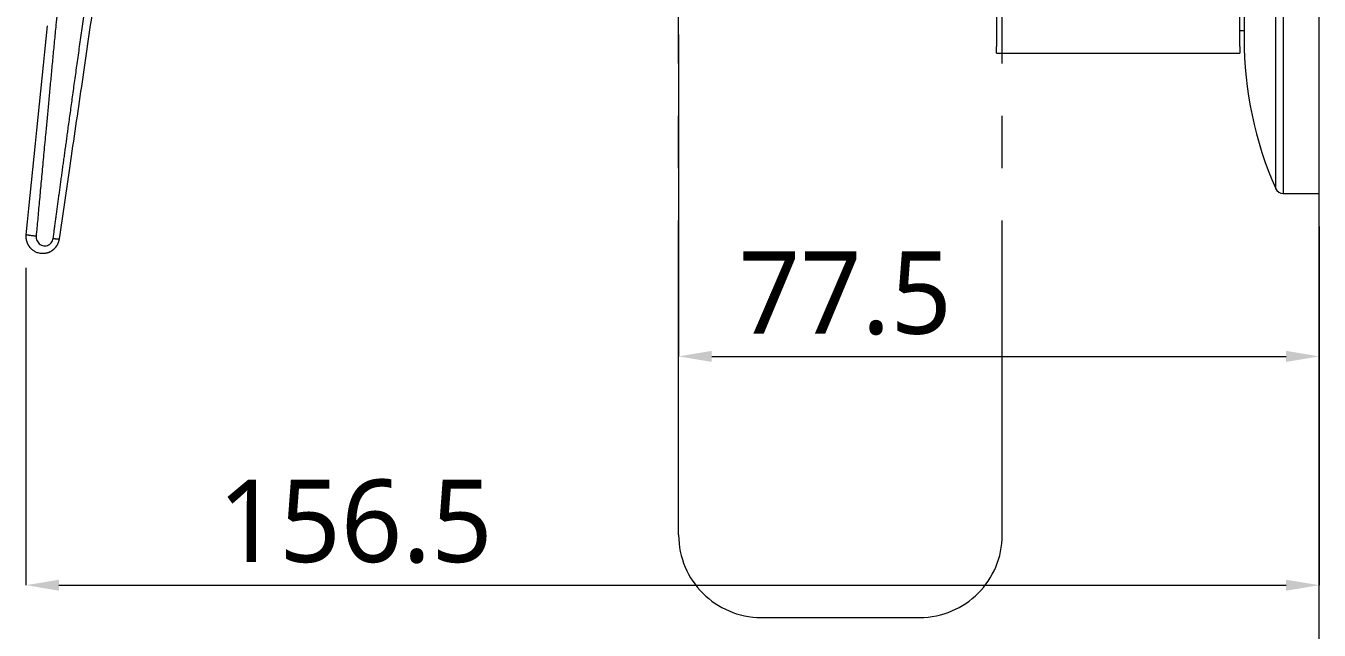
# Model space of a CAD drawing. Extents: x 3349 to 5808, y -3 to 827.
# Drawn here: x 3995.3 to 4152, y 114.5 to 187.7 of the extents above; entities that cross this region are included whole.
import ezdxf

# ---------------------------------------------------------------- set-up
doc = ezdxf.new("R2010")
doc.units = 0
doc.header["$LTSCALE"] = 4
doc.header["$MEASUREMENT"] = 0
doc.header["$PDMODE"] = 3
doc.header["$PDSIZE"] = -10
doc.linetypes.add('CENTER2', pattern=[28.575, 19.05, -3.175, 3.175, -3.175])
doc.layers.get('0').update_dxf_attribs({"linetype": 'CONTINUOUS'})
doc.layers.get('DEFPOINTS').update_dxf_attribs({"linetype": 'CONTINUOUS'})
doc.layers.add('1', color=7, linetype='CONTINUOUS')
doc.layers.add('Cneter', color=1, linetype='CENTER2', lineweight=13)
doc.layers.add('치수선', color=7, linetype='CONTINUOUS', lineweight=20)
doc.styles.add('Daelim Dimension', font='NanumGothic.ttf')
doc.dimstyles.new('DEFAULT', dxfattribs={"dimscale": 2, "dimtxt": 2, "dimasz": 2, "dimexe": 0, "dimexo": 2, "dimgap": 1, "dimtad": 1, "dimdec": 1, "dimzin": 9, "dimdsep": 46, "dimtxsty": 'Daelim Dimension', "dimcen": 0.5, "dimclrd": 252, "dimclre": 252, "dimclrt": 3, "dimadec": 1, "dimazin": 0, "dimtfac": 1, "dimtdec": 1, "dimtix": 1, "dimtmove": 0, "dimatfit": 3, "dimfxl": 1, "dimtolj": 1, "dimtzin": 1, "dimlwd": 9, "dimlwe": 9, "dimarcsym": 0})

# ---------------------------------------------------------------- blocks, each defined once
blk = doc.blocks.new('*D5')
at = {"color": 5, "lineweight": 9, "ltscale": 0.5, "transparency": 16777216}
for p, q in [((3995.29, 158.43), (3995.29, 119.96)), ((4151.97, 158.43), (4151.97, 119.96)), ((3999.29, 119.96), (4147.97, 119.96))]:
    blk.add_line(p, q, dxfattribs=at)
at = {"color": 5, "ltscale": 0.5, "transparency": 16777216}
for points in [[(3999.29, 120.62), (3999.29, 119.29), (3995.29, 119.96)], [(4147.97, 120.62), (4147.97, 119.29), (4151.97, 119.96)]]:
    blk.add_solid(points, dxfattribs=at)
at = {"layer": 'DEFPOINTS', "color": 0, "ltscale": 0.5, "transparency": 16777216}
for p in [(3995.29, 162.43), (4151.97, 162.43), (4151.97, 119.96)]:
    blk.add_point(p, dxfattribs=at)
at = {"color": 7, "ltscale": 0.5, "transparency": 16777216, "insert": (4035.19, 127.66), "char_height": 10, "attachment_point": 5, "style": 'Daelim Dimension'}
blk.add_mtext('\\A1;156.5', dxfattribs=at)
blk = doc.blocks.new('*D6')
at = {"color": 5, "lineweight": 9, "ltscale": 0.5, "transparency": 16777216}
for p, q in [((4074.37, 186.69), (4074.37, 147.69)), ((4151.97, 163.44), (4151.97, 147.69)), ((4078.37, 147.69), (4147.97, 147.69))]:
    blk.add_line(p, q, dxfattribs=at)
at = {"color": 5, "ltscale": 0.5, "transparency": 16777216}
for points in [[(4078.37, 148.36), (4078.37, 147.02), (4074.37, 147.69)], [(4147.97, 148.36), (4147.97, 147.02), (4151.97, 147.69)]]:
    blk.add_solid(points, dxfattribs=at)
at = {"layer": 'DEFPOINTS', "color": 0, "ltscale": 0.5, "transparency": 16777216}
for p in [(4074.37, 190.69), (4151.97, 167.44), (4151.97, 147.69)]:
    blk.add_point(p, dxfattribs=at)
at = {"color": 7, "ltscale": 0.5, "transparency": 16777216, "insert": (4094.56, 155.33), "char_height": 10, "attachment_point": 5, "style": 'Daelim Dimension'}
blk.add_mtext('\\A1;77.5', dxfattribs=at)
blk = doc.blocks.new('*D7')
at = {"color": 5, "lineweight": 9, "ltscale": 0.5, "transparency": 16777216}
for p, q in [((4155.97, 227.44), (4203.31, 227.44)), ((4203.31, 171.44), (4203.31, 223.44)), ((4155.97, 167.44), (4203.31, 167.44))]:
    blk.add_line(p, q, dxfattribs=at)
at = {"color": 5, "ltscale": 0.5, "transparency": 16777216}
for points in [[(4202.64, 223.44), (4203.98, 223.44), (4203.31, 227.44)], [(4202.64, 171.44), (4203.98, 171.44), (4203.31, 167.44)]]:
    blk.add_solid(points, dxfattribs=at)
at = {"layer": 'DEFPOINTS', "color": 0, "ltscale": 0.5, "transparency": 16777216}
for p in [(4151.97, 227.44), (4203.31, 227.44), (4151.97, 167.44)]:
    blk.add_point(p, dxfattribs=at)
at = {"color": 7, "ltscale": 0.5, "transparency": 16777216, "insert": (4195.87, 197.44), "char_height": 10, "attachment_point": 5, "rotation": 90, "style": 'Daelim Dimension'}
blk.add_mtext('\\A1;{\\fISOCPEUR|b0|i0|c0|p34;%%C}60', dxfattribs=at)

msp = doc.modelspace()

# ---------------------------------------------------------------- linework, layer by layer
at = {"layer": '1', "color": 7, "linetype": 'Continuous', "lineweight": 18}
for p, q in [((4146.71, 168.04), (4146.71, 207.5)), ((4151.97, 167.44), (4151.97, 207.7)), ((4112.87, 201.89), (4112.87, 185.23)), ((4142.37, 185.23), (4142.37, 201.89)), ((4142.87, 201.28), (4142.87, 186.22)), ((4142.37, 187.19), (4142.87, 187.19)), ((4112.87, 184.44), (4112.87, 185.23)), ((4142.37, 185.23), (4142.37, 184.44)), ((4112.87, 184.44), (4142.37, 184.44)), ((4147.62, 167.44), (4151.97, 167.44))]:
    msp.add_line(p, q, dxfattribs=at)
at = {"layer": '1', "color": 7, "linetype": 'Continuous', "lineweight": 13}
msp.add_line((4147.62, 207.7), (4147.62, 167.44), dxfattribs=at)
at = {"layer": '1', "color": 7, "linetype": 'Continuous', "lineweight": 18}
for centre, radius, start, end in [((4187.87, 186.22), 45, 180, 203.8311), ((4147.62, 168.44), 1, 203.821, 270)]:
    msp.add_arc(centre, radius, start, end, dxfattribs=at)
at = {"layer": '1', "color": 7, "linetype": 'Continuous', "lineweight": 13}
for points, knots in [([(4000.15, 200.67), (4000.15, 200.6), (4000.13, 200.45), (4000.11, 200.2), (4000.08, 199.9), (4000.04, 199.56), (4000, 199.18), (3999.96, 198.76), (3999.91, 198.29), (3999.86, 197.78), (3999.81, 197.26), (3999.75, 196.76), (3999.71, 196.29), (3999.66, 195.85), (3999.62, 195.44), (3999.58, 195.05), (3999.55, 194.68), (3999.51, 194.26), (3999.46, 193.73), (3999.39, 193.02), (3999.32, 192.18), (3999.25, 191.42), (3999.19, 190.78), (3999.15, 190.31), (3999.11, 189.87), (3999.07, 189.45), (3999.03, 189.05), (3998.99, 188.66), (3998.96, 188.3), (3998.93, 187.95), (3998.9, 187.72), (3998.89, 187.61)], [0, 0, 0, 0, 0.015918, 0.035127, 0.057669, 0.083575, 0.112858, 0.145503, 0.181455, 0.220611, 0.262808, 0.300259, 0.335871, 0.369585, 0.401366, 0.431201, 0.459092, 0.485062, 0.527826, 0.582224, 0.646811, 0.720743, 0.75831, 0.793879, 0.827686, 0.859901, 0.890646, 0.92, 0.948006, 0.974676, 1, 1, 1, 1]), ([(4000.15, 200.67), (4000.15, 200.6), (4000.13, 200.45), (4000.11, 200.2), (4000.08, 199.9), (4000.04, 199.56), (4000, 199.18), (3999.96, 198.76), (3999.91, 198.29), (3999.86, 197.78), (3999.81, 197.26), (3999.75, 196.76), (3999.71, 196.29), (3999.66, 195.85), (3999.62, 195.44), (3999.58, 195.05), (3999.55, 194.68), (3999.51, 194.26), (3999.46, 193.73), (3999.39, 193.02), (3999.32, 192.18), (3999.25, 191.42), (3999.19, 190.78), (3999.15, 190.31), (3999.11, 189.87), (3999.07, 189.45), (3999.03, 189.05), (3998.99, 188.66), (3998.96, 188.3), (3998.93, 187.95), (3998.9, 187.72), (3998.89, 187.61)], [0, 0, 0, 0, 0.015918, 0.035127, 0.057669, 0.083575, 0.112858, 0.145503, 0.181455, 0.220611, 0.262808, 0.300259, 0.335871, 0.369585, 0.401366, 0.431201, 0.459092, 0.485062, 0.527826, 0.582224, 0.646811, 0.720743, 0.75831, 0.793879, 0.827686, 0.859901, 0.890646, 0.92, 0.948006, 0.974676, 1, 1, 1, 1]), ([(3998.59, 161.98), (3998.62, 162.17), (3998.67, 162.55), (3998.74, 163.12), (3998.82, 163.7), (3998.9, 164.28), (3998.98, 164.88), (3999.06, 165.48), (3999.14, 166.09), (3999.23, 166.7), (3999.31, 167.33), (3999.4, 167.96), (3999.49, 168.6), (3999.57, 169.25), (3999.66, 169.9), (3999.75, 170.57), (3999.85, 171.24), (3999.94, 171.92), (4000.03, 172.61), (4000.13, 173.3), (4000.23, 174), (4000.32, 174.71), (4000.47, 175.8), (4000.68, 177.28), (4000.94, 179.18), (4001.21, 181.15), (4001.5, 183.18), (4001.79, 185.28), (4002.09, 187.45), (4002.3, 188.92), (4002.4, 189.66)], [0, 0, 0, 0, 0.020329, 0.040937, 0.061826, 0.082995, 0.104444, 0.126174, 0.148183, 0.170473, 0.193043, 0.215894, 0.239024, 0.262435, 0.286126, 0.310097, 0.334349, 0.358881, 0.383693, 0.408786, 0.434159, 0.459812, 0.485746, 0.551881, 0.620459, 0.691481, 0.764945, 0.840853, 0.919205, 1, 1, 1, 1]), ([(3998.59, 161.98), (3998.62, 162.17), (3998.67, 162.55), (3998.74, 163.12), (3998.82, 163.7), (3998.9, 164.28), (3998.98, 164.88), (3999.06, 165.48), (3999.14, 166.09), (3999.23, 166.7), (3999.31, 167.33), (3999.4, 167.96), (3999.49, 168.6), (3999.57, 169.25), (3999.66, 169.9), (3999.75, 170.57), (3999.85, 171.24), (3999.94, 171.92), (4000.03, 172.61), (4000.13, 173.3), (4000.23, 174), (4000.32, 174.71), (4000.47, 175.8), (4000.68, 177.28), (4000.94, 179.18), (4001.21, 181.15), (4001.5, 183.18), (4001.79, 185.28), (4002.09, 187.45), (4002.3, 188.92), (4002.4, 189.66)], [0, 0, 0, 0, 0.020329, 0.040937, 0.061826, 0.082995, 0.104444, 0.126174, 0.148183, 0.170473, 0.193043, 0.215894, 0.239024, 0.262435, 0.286126, 0.310097, 0.334349, 0.358881, 0.383693, 0.408786, 0.434159, 0.459812, 0.485746, 0.551881, 0.620459, 0.691481, 0.764945, 0.840853, 0.919205, 1, 1, 1, 1]), ([(3998.89, 187.61), (3998.86, 187.27), (3998.8, 186.6), (3998.7, 185.59), (3998.6, 184.6), (3998.51, 183.62), (3998.42, 182.66), (3998.33, 181.71), (3998.24, 180.77), (3998.15, 179.84), (3998.07, 178.93), (3997.98, 178.04), (3997.9, 177.15), (3997.82, 176.28), (3997.74, 175.43), (3997.65, 174.45), (3997.54, 173.35), (3997.43, 172.14), (3997.32, 170.96), (3997.21, 169.79), (3997.11, 168.65), (3997, 167.53), (3996.9, 166.43), (3996.8, 165.36), (3996.71, 164.3), (3996.61, 163.28), (3996.55, 162.6), (3996.52, 162.26)], [0, 0, 0, 0, 0.040202, 0.079869, 0.119, 0.157595, 0.195654, 0.233178, 0.270166, 0.306618, 0.342535, 0.377916, 0.412761, 0.447071, 0.480845, 0.514084, 0.562753, 0.610523, 0.657394, 0.703366, 0.748439, 0.792613, 0.835888, 0.878264, 0.919741, 0.96032, 1, 1, 1, 1]), ([(3998.89, 187.61), (3998.86, 187.27), (3998.8, 186.6), (3998.7, 185.59), (3998.6, 184.6), (3998.51, 183.62), (3998.42, 182.66), (3998.33, 181.71), (3998.24, 180.77), (3998.15, 179.84), (3998.07, 178.93), (3997.98, 178.04), (3997.9, 177.15), (3997.82, 176.28), (3997.74, 175.43), (3997.65, 174.45), (3997.54, 173.35), (3997.43, 172.14), (3997.32, 170.96), (3997.21, 169.79), (3997.11, 168.65), (3997, 167.53), (3996.9, 166.43), (3996.8, 165.36), (3996.71, 164.3), (3996.61, 163.28), (3996.55, 162.6), (3996.52, 162.26)], [0, 0, 0, 0, 0.040202, 0.079869, 0.119, 0.157595, 0.195654, 0.233178, 0.270166, 0.306618, 0.342535, 0.377916, 0.412761, 0.447071, 0.480845, 0.514084, 0.562753, 0.610523, 0.657394, 0.703366, 0.748439, 0.792613, 0.835888, 0.878264, 0.919741, 0.96032, 1, 1, 1, 1])]:
    msp.add_open_spline(points, degree=3, knots=knots, dxfattribs=at)
at = {"layer": '1', "color": 7, "linetype": 'Continuous', "lineweight": 18}
for points, knots in [([(3999.34, 161.93), (3999.77, 164.87), (4000.67, 171.03), (4002.02, 180.25), (4002.93, 186.51), (4003.38, 189.57)], [0, 0, 0, 0, 0.320048, 0.668285, 1, 1, 1, 1]), ([(3999.34, 161.93), (3999.77, 164.87), (4000.67, 171.03), (4002.02, 180.25), (4002.93, 186.51), (4003.38, 189.57)], [0, 0, 0, 0, 0.320048, 0.668285, 1, 1, 1, 1]), ([(3995.29, 162.43), (3995.29, 162.42), (3995.28, 162.41), (3995.28, 162.38), (3995.28, 162.36), (3995.28, 162.34), (3995.28, 162.32), (3995.28, 162.3), (3995.28, 162.27), (3995.28, 162.25), (3995.28, 162.23), (3995.28, 162.2), (3995.28, 162.18), (3995.28, 162.16), (3995.28, 162.14), (3995.28, 162.11), (3995.28, 162.09), (3995.28, 162.07), (3995.28, 162.04), (3995.29, 162.02), (3995.29, 162), (3995.29, 161.98), (3995.29, 161.95), (3995.3, 161.93), (3995.3, 161.91), (3995.3, 161.88), (3995.31, 161.86), (3995.31, 161.84), (3995.32, 161.81), (3995.32, 161.79), (3995.33, 161.77), (3995.33, 161.74), (3995.34, 161.72), (3995.34, 161.7), (3995.35, 161.68), (3995.36, 161.65), (3995.36, 161.63), (3995.37, 161.61), (3995.38, 161.58), (3995.39, 161.56), (3995.39, 161.54), (3995.4, 161.51), (3995.41, 161.49), (3995.42, 161.47), (3995.43, 161.45), (3995.44, 161.42), (3995.45, 161.4), (3995.46, 161.38), (3995.47, 161.36), (3995.48, 161.33), (3995.49, 161.31), (3995.5, 161.29), (3995.51, 161.27), (3995.52, 161.25), (3995.54, 161.22), (3995.55, 161.2), (3995.56, 161.18), (3995.57, 161.16), (3995.59, 161.14), (3995.6, 161.12), (3995.61, 161.09), (3995.63, 161.07), (3995.64, 161.05), (3995.66, 161.03), (3995.67, 161.01), (3995.69, 160.99), (3995.7, 160.97), (3995.72, 160.94), (3995.75, 160.91), (3995.8, 160.86), (3995.86, 160.79), (3995.93, 160.72), (3996.03, 160.64), (3996.14, 160.55), (3996.28, 160.46), (3996.44, 160.37), (3996.63, 160.29), (3996.84, 160.23), (3997.01, 160.2), (3997.13, 160.19), (3997.18, 160.18), (3997.23, 160.18), (3997.29, 160.18), (3997.34, 160.18), (3997.4, 160.18), (3997.45, 160.18), (3997.5, 160.19), (3997.55, 160.19), (3997.61, 160.2), (3997.66, 160.21), (3997.71, 160.22), (3997.76, 160.23), (3997.81, 160.24), (3997.86, 160.25), (3997.91, 160.27), (3997.96, 160.28), (3998.01, 160.3), (3998.06, 160.32), (3998.1, 160.33), (3998.15, 160.35), (3998.19, 160.37), (3998.24, 160.4), (3998.28, 160.42), (3998.33, 160.44), (3998.37, 160.47), (3998.41, 160.49), (3998.45, 160.52), (3998.49, 160.55), (3998.53, 160.58), (3998.57, 160.61), (3998.61, 160.64), (3998.65, 160.67), (3998.68, 160.7), (3998.72, 160.73), (3998.75, 160.77), (3998.79, 160.8), (3998.82, 160.83), (3998.85, 160.87), (3998.88, 160.9), (3998.91, 160.94), (3998.94, 160.98), (3998.97, 161.01), (3998.99, 161.05), (3999.02, 161.09), (3999.04, 161.13), (3999.07, 161.16), (3999.09, 161.2), (3999.11, 161.24), (3999.13, 161.28), (3999.15, 161.32), (3999.17, 161.36), (3999.19, 161.4), (3999.21, 161.44), (3999.22, 161.48), (3999.24, 161.52), (3999.25, 161.56), (3999.27, 161.6), (3999.28, 161.64), (3999.29, 161.68), (3999.3, 161.72), (3999.31, 161.76), (3999.32, 161.81), (3999.33, 161.85), (3999.34, 161.89), (3999.34, 161.91), (3999.34, 161.93)], [0, 0, 0, 0, 0.003487, 0.006983, 0.010488, 0.014002, 0.017525, 0.021056, 0.024597, 0.028146, 0.031704, 0.035271, 0.038846, 0.04243, 0.046023, 0.049624, 0.053234, 0.056853, 0.060481, 0.064118, 0.067763, 0.071417, 0.07508, 0.078752, 0.082433, 0.086122, 0.089821, 0.093528, 0.097244, 0.100969, 0.104702, 0.108444, 0.112195, 0.115955, 0.119724, 0.123501, 0.127287, 0.131081, 0.134885, 0.138697, 0.142518, 0.146348, 0.150187, 0.154035, 0.157891, 0.161756, 0.165631, 0.169514, 0.173406, 0.177306, 0.181216, 0.185134, 0.189061, 0.192997, 0.196942, 0.200895, 0.204856, 0.208827, 0.212806, 0.216793, 0.220789, 0.224794, 0.228807, 0.232829, 0.23686, 0.2409, 0.244949, 0.249006, 0.256656, 0.267371, 0.281145, 0.297974, 0.317849, 0.340767, 0.366725, 0.395725, 0.427769, 0.46287, 0.501052, 0.5097, 0.518314, 0.526893, 0.535439, 0.54395, 0.552428, 0.560873, 0.569284, 0.577663, 0.586009, 0.594323, 0.602605, 0.610854, 0.619071, 0.627255, 0.635407, 0.643526, 0.651612, 0.659666, 0.667687, 0.675676, 0.683634, 0.691561, 0.699455, 0.707316, 0.715145, 0.72294, 0.730703, 0.738432, 0.746127, 0.753789, 0.761418, 0.769013, 0.776576, 0.784105, 0.791601, 0.799062, 0.80649, 0.813882, 0.82124, 0.828562, 0.835849, 0.8431, 0.850316, 0.857496, 0.86464, 0.871749, 0.878821, 0.885859, 0.89286, 0.899826, 0.906756, 0.91365, 0.920508, 0.92733, 0.934116, 0.940867, 0.947582, 0.95426, 0.960904, 0.967511, 0.974082, 0.980617, 0.987115, 0.993576, 1, 1, 1, 1]), ([(3995.29, 162.43), (3995.29, 162.42), (3995.28, 162.41), (3995.28, 162.38), (3995.28, 162.36), (3995.28, 162.34), (3995.28, 162.32), (3995.28, 162.3), (3995.28, 162.27), (3995.28, 162.25), (3995.28, 162.23), (3995.28, 162.2), (3995.28, 162.18), (3995.28, 162.16), (3995.28, 162.14), (3995.28, 162.11), (3995.28, 162.09), (3995.28, 162.07), (3995.28, 162.04), (3995.29, 162.02), (3995.29, 162), (3995.29, 161.98), (3995.29, 161.95), (3995.3, 161.93), (3995.3, 161.91), (3995.3, 161.88), (3995.31, 161.86), (3995.31, 161.84), (3995.32, 161.81), (3995.32, 161.79), (3995.33, 161.77), (3995.33, 161.74), (3995.34, 161.72), (3995.34, 161.7), (3995.35, 161.68), (3995.36, 161.65), (3995.36, 161.63), (3995.37, 161.61), (3995.38, 161.58), (3995.39, 161.56), (3995.39, 161.54), (3995.4, 161.51), (3995.41, 161.49), (3995.42, 161.47), (3995.43, 161.45), (3995.44, 161.42), (3995.45, 161.4), (3995.46, 161.38), (3995.47, 161.36), (3995.48, 161.33), (3995.49, 161.31), (3995.5, 161.29), (3995.51, 161.27), (3995.52, 161.25), (3995.54, 161.22), (3995.55, 161.2), (3995.56, 161.18), (3995.57, 161.16), (3995.59, 161.14), (3995.6, 161.12), (3995.61, 161.09), (3995.63, 161.07), (3995.64, 161.05), (3995.66, 161.03), (3995.67, 161.01), (3995.69, 160.99), (3995.7, 160.97), (3995.72, 160.94), (3995.75, 160.91), (3995.8, 160.86), (3995.86, 160.79), (3995.93, 160.72), (3996.03, 160.64), (3996.14, 160.55), (3996.28, 160.46), (3996.44, 160.37), (3996.63, 160.29), (3996.84, 160.23), (3997.01, 160.2), (3997.13, 160.19), (3997.18, 160.18), (3997.23, 160.18), (3997.29, 160.18), (3997.34, 160.18), (3997.4, 160.18), (3997.45, 160.18), (3997.5, 160.19), (3997.55, 160.19), (3997.61, 160.2), (3997.66, 160.21), (3997.71, 160.22), (3997.76, 160.23), (3997.81, 160.24), (3997.86, 160.25), (3997.91, 160.27), (3997.96, 160.28), (3998.01, 160.3), (3998.06, 160.32), (3998.1, 160.33), (3998.15, 160.35), (3998.19, 160.37), (3998.24, 160.4), (3998.28, 160.42), (3998.33, 160.44), (3998.37, 160.47), (3998.41, 160.49), (3998.45, 160.52), (3998.49, 160.55), (3998.53, 160.58), (3998.57, 160.61), (3998.61, 160.64), (3998.65, 160.67), (3998.68, 160.7), (3998.72, 160.73), (3998.75, 160.77), (3998.79, 160.8), (3998.82, 160.83), (3998.85, 160.87), (3998.88, 160.9), (3998.91, 160.94), (3998.94, 160.98), (3998.97, 161.01), (3998.99, 161.05), (3999.02, 161.09), (3999.04, 161.13), (3999.07, 161.16), (3999.09, 161.2), (3999.11, 161.24), (3999.13, 161.28), (3999.15, 161.32), (3999.17, 161.36), (3999.19, 161.4), (3999.21, 161.44), (3999.22, 161.48), (3999.24, 161.52), (3999.25, 161.56), (3999.27, 161.6), (3999.28, 161.64), (3999.29, 161.68), (3999.3, 161.72), (3999.31, 161.76), (3999.32, 161.81), (3999.33, 161.85), (3999.34, 161.89), (3999.34, 161.91), (3999.34, 161.93)], [0, 0, 0, 0, 0.003487, 0.006983, 0.010488, 0.014002, 0.017525, 0.021056, 0.024597, 0.028146, 0.031704, 0.035271, 0.038846, 0.04243, 0.046023, 0.049624, 0.053234, 0.056853, 0.060481, 0.064118, 0.067763, 0.071417, 0.07508, 0.078752, 0.082433, 0.086122, 0.089821, 0.093528, 0.097244, 0.100969, 0.104702, 0.108444, 0.112195, 0.115955, 0.119724, 0.123501, 0.127287, 0.131081, 0.134885, 0.138697, 0.142518, 0.146348, 0.150187, 0.154035, 0.157891, 0.161756, 0.165631, 0.169514, 0.173406, 0.177306, 0.181216, 0.185134, 0.189061, 0.192997, 0.196942, 0.200895, 0.204856, 0.208827, 0.212806, 0.216793, 0.220789, 0.224794, 0.228807, 0.232829, 0.23686, 0.2409, 0.244949, 0.249006, 0.256656, 0.267371, 0.281145, 0.297974, 0.317849, 0.340767, 0.366725, 0.395725, 0.427769, 0.46287, 0.501052, 0.5097, 0.518314, 0.526893, 0.535439, 0.54395, 0.552428, 0.560873, 0.569284, 0.577663, 0.586009, 0.594323, 0.602605, 0.610854, 0.619071, 0.627255, 0.635407, 0.643526, 0.651612, 0.659666, 0.667687, 0.675676, 0.683634, 0.691561, 0.699455, 0.707316, 0.715145, 0.72294, 0.730703, 0.738432, 0.746127, 0.753789, 0.761418, 0.769013, 0.776576, 0.784105, 0.791601, 0.799062, 0.80649, 0.813882, 0.82124, 0.828562, 0.835849, 0.8431, 0.850316, 0.857496, 0.86464, 0.871749, 0.878821, 0.885859, 0.89286, 0.899826, 0.906756, 0.91365, 0.920508, 0.92733, 0.934116, 0.940867, 0.947582, 0.95426, 0.960904, 0.967511, 0.974082, 0.980617, 0.987115, 0.993576, 1, 1, 1, 1])]:
    msp.add_open_spline(points, degree=3, knots=knots, dxfattribs=at)
for points in [[(3997.86, 187.75), (3997, 179.31), (3996.15, 170.87), (3995.29, 162.43)], [(3997.86, 187.75), (3997, 179.31), (3996.15, 170.87), (3995.29, 162.43)], [(3996.52, 162.26), (3996.51, 162.16), (3996.52, 161.97), (3996.62, 161.68), (3996.79, 161.44), (3997.02, 161.24), (3997.3, 161.12), (3997.59, 161.08), (3997.89, 161.13), (3998.15, 161.25), (3998.37, 161.45), (3998.52, 161.7), (3998.58, 161.88), (3998.59, 161.98)], [(3996.52, 162.26), (3996.51, 162.16), (3996.52, 161.97), (3996.62, 161.68), (3996.79, 161.44), (3997.02, 161.24), (3997.3, 161.12), (3997.59, 161.08), (3997.89, 161.13), (3998.15, 161.25), (3998.37, 161.45), (3998.52, 161.7), (3998.58, 161.88), (3998.59, 161.98)]]:
    msp.add_open_spline(points, degree=3, dxfattribs=at)
at = {"layer": '1', "color": 7, "linetype": 'Continuous', "lineweight": 13}
for points, weights in [([(3996.52, 162.26), (3995.84, 162.32), (3995.28, 162.4), (3995.29, 162.43)], [1.23934319179, 0.920210336711, 0.920218936302, 1.23936899056]), ([(3996.52, 162.26), (3995.84, 162.32), (3995.28, 162.4), (3995.29, 162.43)], [1.23934319179, 0.920210336711, 0.920218936302, 1.23936899056]), ([(3998.59, 161.98), (3999.05, 161.92), (3999.34, 161.9), (3999.34, 161.93)], [1.07785047744, 0.950035528355, 0.979605560198, 1.16656057297]), ([(3998.59, 161.98), (3999.05, 161.92), (3999.34, 161.9), (3999.34, 161.93)], [1.07785047744, 0.950035528355, 0.979605560198, 1.16656057297])]:
    msp.add_rational_spline(points, weights, degree=3, dxfattribs=at)
at = {"layer": 'Cneter', "lineweight": 5, "ltscale": 0.5}
for p, q in [((4113.58, 126.05), (4113.58, 411.5)), ((4074.37, 126.05), (4074.37, 218.38)), ((4084.37, 116.05), (4103.58, 116.05))]:
    msp.add_line(p, q, dxfattribs=at)
for centre, start, end in [((4084.37, 126.05), 180, 270), ((4103.58, 126.05), 270, 0)]:
    msp.add_arc(centre, 10, start, end, dxfattribs=at)
at = {"layer": '치수선'}
msp.add_line((4151.97, 100.48), (4151.97, 572.16), dxfattribs=at)

# ---------------------------------------------------------------- dimensions: what is measured, and where the dimension line sits
at = {"color": 5, "ltscale": 0.5}
dim = msp.add_linear_dim(base=(4203.31, 227.44), p1=(4151.97, 167.44), p2=(4151.97, 227.44), angle=90, text='{\\fISOCPEUR|b0|i0|c0|p34;%%C}<>', dimstyle='DEFAULT', override={"dimtxt": 5, "dimclrd": 5, "dimclre": 5, "dimclrt": 7}, dxfattribs=at)
dim.commit()
dim.dimension.update_dxf_attribs({"geometry": '*D7', "text_midpoint": (4195.87, 197.44)})
for base, p1, p2, text, picture, middle in [((4151.97, 147.69), (4074.37, 190.69), (4151.97, 167.44), '77.5', '*D6', (4094.56, 147.69)), ((4151.97, 119.96), (3995.29, 162.43), (4151.97, 162.43), '156.5', '*D5', (4035.19, 119.96))]:
    dim = msp.add_linear_dim(base=base, p1=p1, p2=p2, text=text, dimstyle='DEFAULT', override={"dimtxt": 5, "dimclrd": 5, "dimclre": 5, "dimclrt": 7}, dxfattribs=at)
    dim.commit()
    dim.dimension.update_dxf_attribs({"geometry": picture, "text_midpoint": middle, "dimtype": 160})

doc.saveas('drawing.dxf')
